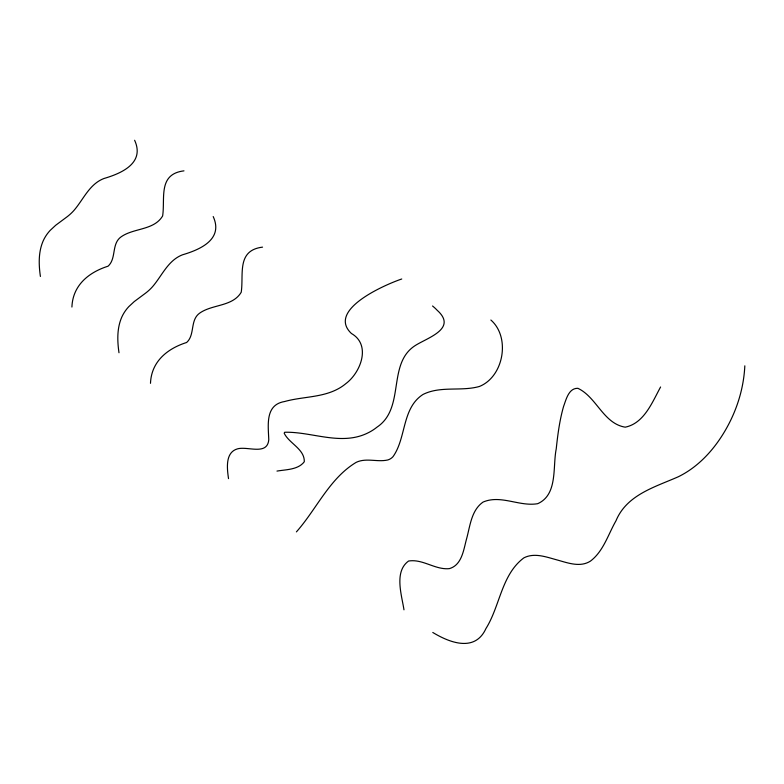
<?xml version="1.0" encoding="UTF-8"?>
<svg xmlns="http://www.w3.org/2000/svg" width="784" height="784" viewBox="0 0 784 784"><rect width="100%" height="100%" fill="white"/><g stroke="black" fill="none" stroke-linecap="round" stroke-linejoin="round"><path stroke-width="1.18" d="M71.912 307.044C72.755 285.092 88.964 272.254 108.055 266.197C116.63 258.563 111.24 243.814 121.108 236.846C133.799 227.84 153.958 230.486 162.631 215.972C165.326 198.205 157.741 174.058 183.975 170.853M150.489 383.327C151.332 361.375 167.541 348.547 186.641 342.481C195.206 334.846 189.816 320.097 199.685 313.13C212.386 304.123 232.544 306.769 241.217 292.256C243.902 274.488 236.317 250.341 262.552 247.136M660.589 386.992C652.229 402.241 644.134 423.331 625.22 427.172C603.376 423.615 596.624 397.057 577.877 388.305C568.655 388.021 566.097 399.644 563.559 406.494C559.6 420.322 557.747 434.64 556.228 448.909C552.563 466.882 557.983 494.684 537.716 503.681C519.498 506.876 500.79 494.41 483.062 502.074C471.478 510.139 470.135 525.633 466.745 538.216C463.648 549.133 462.207 565.068 449.291 568.645C435.149 570.027 422.674 558.669 408.562 561.04C393.931 571.595 401.673 594.87 403.976 609.815M296.411 531.885C316.579 509.159 329.456 478.367 356.21 462.335C366.246 457.572 377.378 462.354 387.757 459.973A10.212 9.026 -22.5 0 0 393.039 456.631C406.465 437.746 401.741 408.16 422.997 394.46C440.559 385.63 461.002 391.667 479.396 386.473C503.769 376.692 510.678 337.247 490.872 320.019M401.741 278.996C386.551 284.102 326.115 309.651 351.428 333.504C371.381 344.862 360.777 372.508 345.871 383.611A41.738 36.926 -22.5 0 1 339.296 388.207C322.636 397.792 302.702 396.459 284.661 401.516C264.953 404.72 268.255 425.104 268.775 439.706C267.354 455.847 247.587 445.969 237.464 448.869C225.008 452.397 227.066 468.665 228.526 478.642M276.977 471.086C286.199 469.489 298.155 469.851 304.3 461.727C304.643 449.007 289.198 443.548 284.19 433.229L284.631 432.258C311.787 431.523 340.775 445.978 367.324 433.209A42.699 37.769 -22.5 0 0 377.026 427.133C405.798 407.827 386.502 363.012 415.922 345.117C428.534 337.355 457.444 328.349 437.119 310.219A54.478 48.196 -22.5 0 0 433.689 306.946L432.552 305.995M432.788 632.463C449.359 642.527 474.957 652.68 485.923 628.582C500.123 605.963 501.397 574.623 523.898 557.845C534.325 552.504 546.056 556.934 556.513 559.786C567.371 562.726 580.072 567.841 590.538 561.05C603.543 551.093 608.129 534.453 615.999 520.762C626.73 494.743 655.022 487.05 678.336 476.75A82.163 72.677 -22.5 0 0 688.862 470.684C703.699 460.727 715.537 446.831 724.612 431.543A158.182 139.924 -22.5 0 0 744.82 365.834M213.199 216.551C223.656 239.453 199.959 249.675 182.535 254.79C167.962 260.376 162.043 275.713 152.517 286.728A45.07 39.866 -22.5 0 1 145.569 293.147L134.27 301.556L128.723 306.711A38.671 34.202 -22.5 0 0 121.834 317.001C116.875 328.202 117.267 340.864 118.992 352.741M134.623 140.267C145.079 163.17 121.383 173.391 103.949 178.507C89.386 184.083 83.467 199.43 73.941 210.445A45.07 39.866 -22.5 0 1 66.993 216.864L55.684 225.273L50.137 230.427A38.671 34.202 -22.5 0 0 43.257 240.717C38.298 251.919 38.681 264.58 40.405 276.458"/></g></svg>
